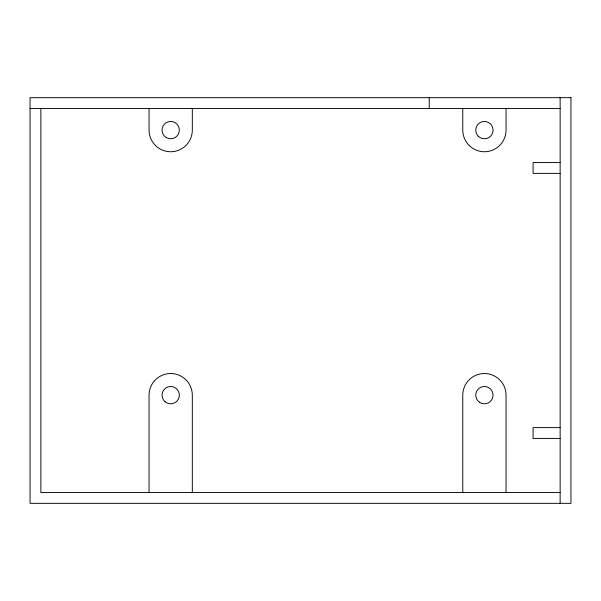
<?xml version="1.0" encoding="UTF-8"?>
<svg xmlns="http://www.w3.org/2000/svg" width="601" height="601" viewBox="0 0 601 601"><rect width="100%" height="100%" fill="white"/><g stroke="black" fill="none" stroke-linecap="round" stroke-linejoin="round"><path stroke-width="0.9" d="M30.05 108.481L560.132 108.481M560.132 162.571L533.087 162.571L533.087 173.388L560.132 173.388M560.132 427.612L533.087 427.612L533.087 438.43L560.132 438.43M560.132 492.519L40.868 492.519L40.868 108.481M560.132 97.662L560.132 503.337M506.042 108.481L506.042 130.116A21.636 21.636 0 0 1 484.406 151.752A21.636 21.636 0 0 1 462.77 130.116L462.77 108.481M506.042 492.519L506.042 395.157A21.636 21.636 0 0 0 484.406 373.522A21.636 21.636 0 0 0 462.77 395.157L462.77 492.519M429.234 97.662L429.234 108.481M192.32 108.481L192.32 130.116A21.636 21.636 0 0 1 170.684 151.752A21.636 21.636 0 0 1 149.048 130.116L149.048 108.481M192.32 492.519L192.32 395.157A21.636 21.636 0 0 0 170.684 373.522A21.636 21.636 0 0 0 149.048 395.157L149.048 492.519M570.95 97.662L30.05 97.662L30.05 503.337L570.95 503.337L570.95 97.662M479.433 402.242A8.654 8.654 0 0 0 493.023 395.924A8.654 8.654 0 0 0 480.762 387.307A8.654 8.654 0 0 0 479.433 402.242M166.327 137.591A8.654 8.654 0 0 0 179.338 130.147A8.654 8.654 0 0 0 166.387 122.604A8.654 8.654 0 0 0 166.327 137.591M478.283 136.239A8.654 8.654 0 0 0 492.767 132.355A8.654 8.654 0 0 0 482.167 121.755A8.654 8.654 0 0 0 478.283 136.239M165.155 401.814A8.654 8.654 0 0 0 179.211 396.622A8.654 8.654 0 0 0 167.687 387.036A8.654 8.654 0 0 0 165.155 401.814"/></g></svg>
